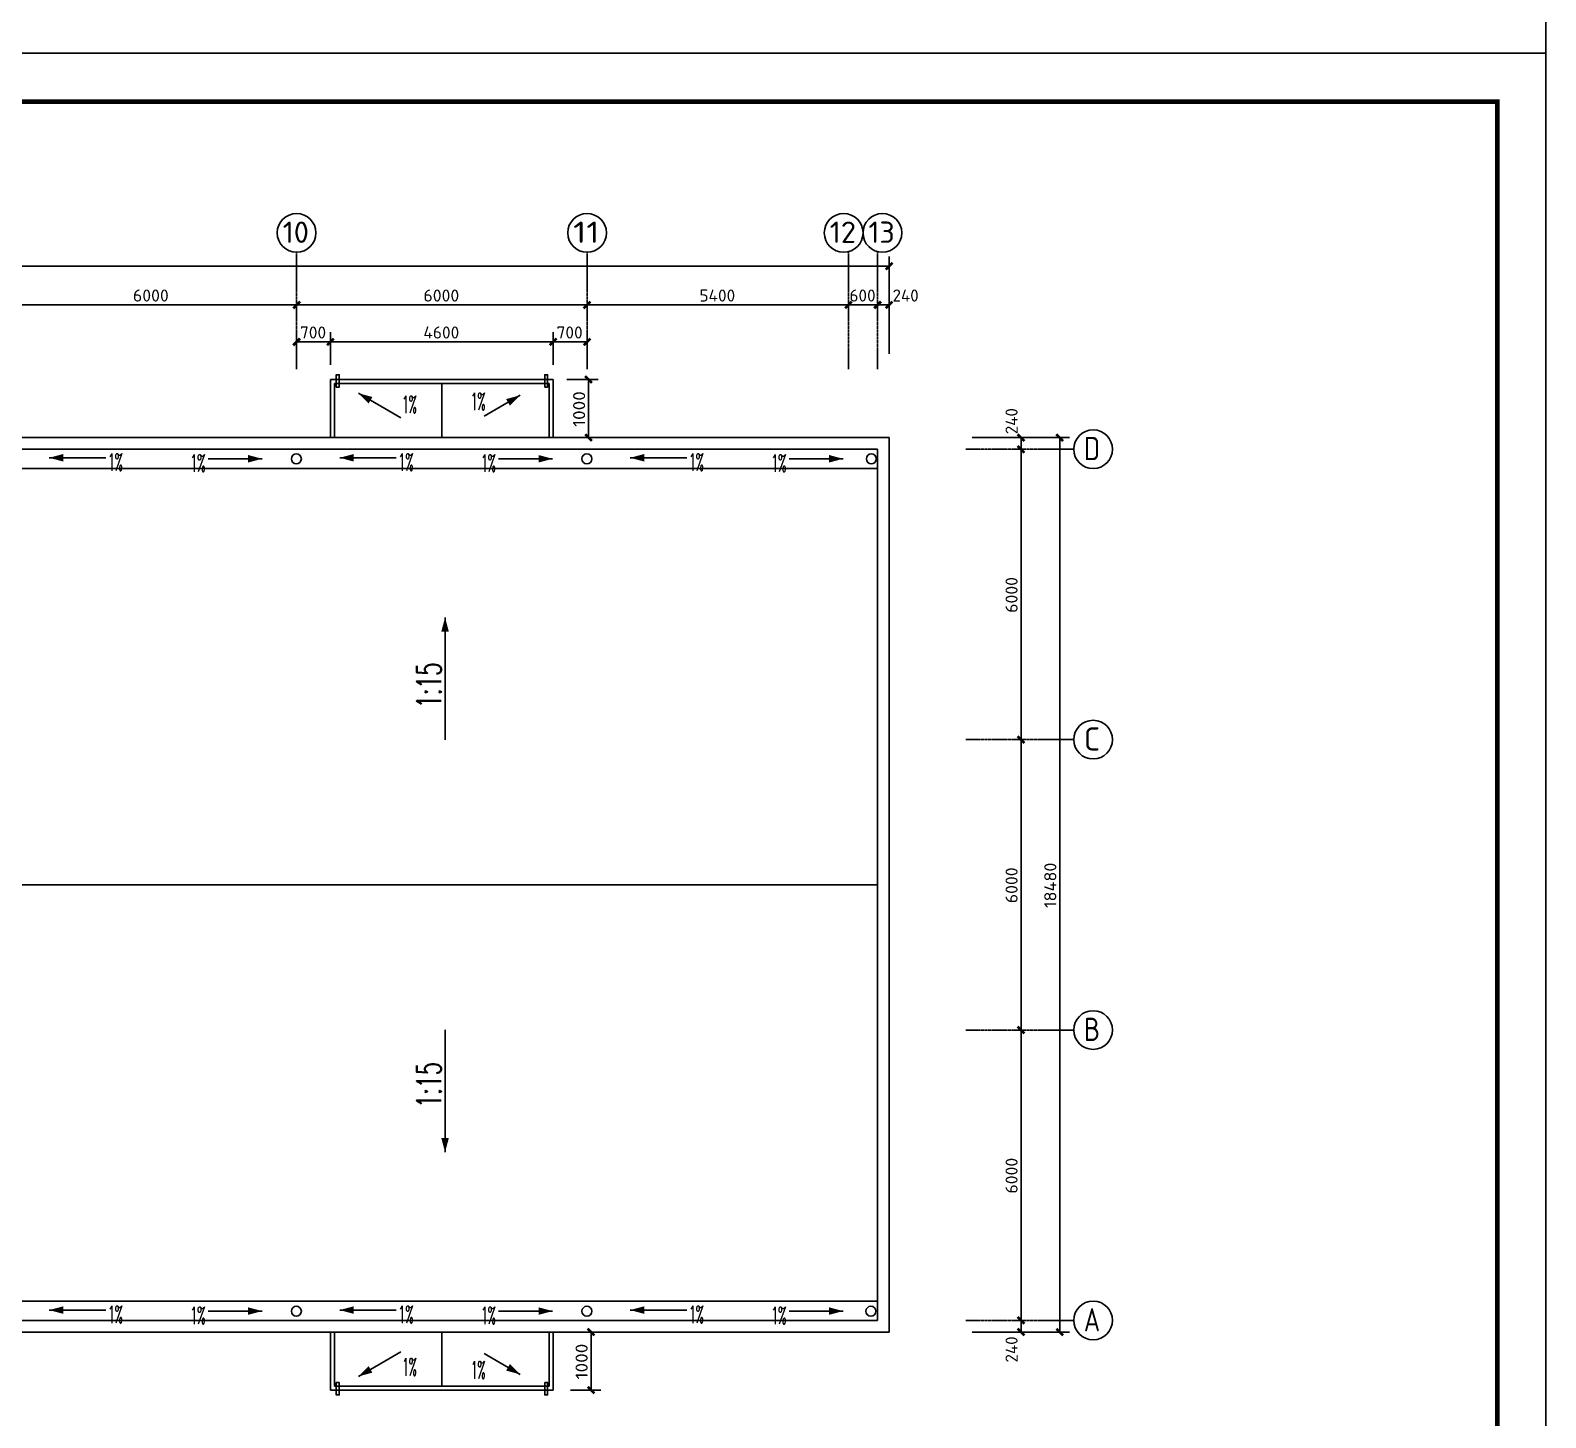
# Model space of a CAD drawing. Extents: x -165130 to 255370, y -346822 to 187778.
# Drawn here: x -112331 to -81030, y -256213 to -227547 of the extents above; entities that cross this region are included whole.
import ezdxf
from ezdxf.enums import TextEntityAlignment as Align

# ---------------------------------------------------------------- set-up
doc = ezdxf.new("R2010")
doc.units = 0
doc.header["$MEASUREMENT"] = 0
doc.linetypes.add('2', pattern=[38.000001, 30.000001, -3, 2, -3])
for name, color, linetype in [('PUB_TITLE', 4, 'CONTINUOUS'), ('中文', 2, 'CONTINUOUS'), ('墙线__细线', 7, 'CONTINUOUS'), ('尺寸线及数字', 253, 'CONTINUOUS'), ('层0', 253, 'CONTINUOUS'), ('方向箭头', 253, 'CONTINUOUS'), ('自绘墙线__细线', 7, 'CONTINUOUS'), ('轴线__尺寸数字', 4, 'CONTINUOUS'), ('轴线__点划线', 94, '2'), ('轴线__轴线号和轴圈', 94, 'CONTINUOUS')]:
    doc.layers.add(name, color=color, linetype=linetype)
doc.styles.add('HZ', font='txt', dxfattribs={"width": 0.7, "height": 5, "bigfont": 'STF:宋体'})
doc.styles.get("Standard").update_dxf_attribs({"font": 'TSSDENG', "height": 3, "bigfont": 'TSSDCHN'})

# ---------------------------------------------------------------- blocks, each defined once
blk = doc.blocks.new('qar5gesfd')
at = {"layer": 'PUB_TITLE'}
blk.add_lwpolyline([(-86068, 153824), (-1968, 153824), (-1968, 213224), (-86068, 213224)], close=True, dxfattribs=at)
at = {"layer": 'PUB_TITLE', "const_width": 100}
blk.add_lwpolyline([(-83568, 154824), (-2968, 154824), (-2968, 212224), (-83568, 212224)], close=True, dxfattribs=at)

msp = doc.modelspace()

# ---------------------------------------------------------------- linework, layer by layer
at = {"layer": '墙线__细线'}
for p, q in [((-106130.923, -234763.017, -625.1), (-101530.911, -234763.017, -625.1)), ((-106050.906, -234843.016, -625.1), (-101610.928, -234843.016, -625.1)), ((-112830.862, -235963.017, -625.1), (-106830.862, -235963.017, -625.1)), ((-112230.862, -235963.017, -625.1), (-106830.862, -235963.017, -625.1)), ((-106830.862, -235963.017, -625.1), (-100830.899, -235963.017, -625.1)), ((-106230.899, -235963.017, -625.1), (-100830.899, -235963.017, -625.1)), ((-100830.899, -235963.017, -625.1), (-95430.899, -235963.017, -625.1)), ((-100230.899, -235963.017, -625.1), (-94830.899, -235963.017, -625.1)), ((-95430.899, -235963.017, -625.1), (-94590.921, -235963.017, -625.1)), ((-94590.921, -242203.014, -625.1), (-94590.921, -235963.017, -625.1)), ((-112830.862, -236203.014, -625.1), (-106830.862, -236203.014, -625.1)), ((-112230.862, -236203.014, -625.1), (-106830.862, -236203.014, -625.1)), ((-106830.862, -236203.014, -625.1), (-100830.899, -236203.014, -625.1)), ((-106230.899, -236203.014, -625.1), (-100830.899, -236203.014, -625.1)), ((-100830.899, -236203.014, -625.1), (-95430.899, -236203.014, -625.1)), ((-100230.899, -236203.014, -625.1), (-94830.899, -236203.014, -625.1)), ((-95430.899, -236203.014, -625.1), (-94830.899, -236203.014, -625.1)), ((-94830.899, -242203.014, -625.1), (-94830.899, -236203.014, -625.1)), ((-154830.862, -236603.017, -625.1), (-94830.899, -236603.017, -625.1)), ((-94830.899, -248203.014, -625.1), (-94830.899, -242203.014, -625.1)), ((-94590.921, -248203.014, -625.1), (-94590.921, -242203.014, -625.1)), ((-94830.899, -254203.014, -625.1), (-94830.899, -248203.014, -625.1)), ((-94590.921, -254443.019, -625.1), (-94590.921, -248203.014, -625.1)), ((-154830.862, -253803.02, -625.1), (-94830.899, -253803.02, -625.1)), ((-112830.862, -254203.014, -625.1), (-106830.862, -254203.014, -625.1)), ((-112830.862, -254443.019, -625.1), (-106830.862, -254443.019, -625.1)), ((-106830.862, -254203.014, -625.1), (-100830.899, -254203.014, -625.1)), ((-106830.862, -254443.019, -625.1), (-100830.899, -254443.019, -625.1)), ((-100830.899, -254203.014, -625.1), (-95430.899, -254203.014, -625.1)), ((-100830.899, -254443.019, -625.1), (-95430.899, -254443.019, -625.1)), ((-95430.899, -254203.014, -625.1), (-94830.899, -254203.014, -625.1)), ((-95430.899, -254443.019, -625.1), (-94590.921, -254443.019, -625.1)), ((-106130.923, -255643.019, -625.1), (-101530.911, -255643.019, -625.1)), ((-106050.906, -255563.02, -625.1), (-101610.928, -255563.02, -625.1))]:
    msp.add_line(p, q, dxfattribs=at)
at = {"layer": '尺寸线及数字', "color": 94}
for p, q in [((-106830.862, -234459.383, -625.1), (-106830.862, -233785.536, -625.1)), ((-106130.923, -234459.401, -625.1), (-106130.923, -233785.527, -625.1)), ((-101530.911, -234459.401, -625.1), (-101530.911, -233785.527, -625.1)), ((-100830.899, -234459.401, -625.1), (-100830.899, -233785.527, -625.1)), ((-106830.862, -233985.533, -625.1), (-106130.923, -233985.533, -625.1)), ((-106130.923, -233985.533, -625.1), (-101530.911, -233985.533, -625.1)), ((-101530.911, -233985.533, -625.1), (-100830.899, -233985.533, -625.1)), ((-101248.233, -234763.017, -625.1), (-100600.296, -234763.017, -625.1)), ((-100800.284, -234763.017, -625.1), (-100800.284, -235963.017, -625.1)), ((-101248.233, -235963.017, -625.1), (-100600.296, -235963.017, -625.1)), ((-101172.024, -254443.019, -625.1), (-100548.147, -254443.019, -625.1)), ((-100748.172, -254443.019, -625.1), (-100748.172, -255643.019, -625.1)), ((-101172.024, -255643.019, -625.1), (-100548.147, -255643.019, -625.1))]:
    msp.add_line(p, q, dxfattribs=at)
at = {"layer": '尺寸线及数字', "color": 94, "const_width": 54, "elevation": -625.1}
for points in [[(-106900.882, -234055.534), (-106760.879, -233915.532)], [(-106200.906, -234055.534), (-106060.904, -233915.532)], [(-101600.894, -234055.534), (-101460.928, -233915.532)], [(-100900.918, -234055.534), (-100760.916, -233915.532)], [(-100730.301, -234833.018), (-100870.303, -234693.016)], [(-100730.301, -236033.018), (-100870.303, -235893.016)], [(-100678.152, -254513.02), (-100818.155, -254373.018)], [(-100678.152, -255713.02), (-100818.155, -255573.018)]]:
    msp.add_lwpolyline(points, dxfattribs=at)
at = {"layer": '方向箭头'}
for p, q in [((-105554.544, -235046.053, -625.1), (-104679.849, -235551.057, -625.1)), ((-102213.235, -235088.89, -625.1), (-102953.677, -235516.386, -625.1)), ((-111940.713, -236379.427, -625.1), (-110770.706, -236379.427, -625.1)), ((-107542.959, -236399.943, -625.1), (-108657.925, -236399.943, -625.1)), ((-105940.713, -236379.427, -625.1), (-104770.706, -236379.427, -625.1)), ((-101542.923, -236399.943, -625.1), (-102657.925, -236399.943, -625.1)), ((-99940.713, -236379.427, -625.1), (-98770.706, -236379.427, -625.1)), ((-95542.923, -236399.943, -625.1), (-96657.925, -236399.943, -625.1)), ((-103763.736, -239679.051, -625.1), (-103763.736, -242204.048, -625.1)), ((-103763.736, -250726.985, -625.1), (-103763.736, -248201.988, -625.1)), ((-111940.713, -253989.421, -625.1), (-110770.706, -253989.421, -625.1)), ((-107542.959, -254009.956, -625.1), (-108657.925, -254009.956, -625.1)), ((-105940.713, -253989.421, -625.1), (-104770.706, -253989.421, -625.1)), ((-101542.923, -254009.956, -625.1), (-102657.925, -254009.956, -625.1)), ((-99940.713, -253989.421, -625.1), (-98770.706, -253989.421, -625.1)), ((-95542.923, -254009.956, -625.1), (-96657.925, -254009.956, -625.1)), ((-105554.544, -255359.965, -625.1), (-104679.849, -254854.97, -625.1)), ((-102213.235, -255317.137, -625.1), (-102953.677, -254889.641, -625.1))]:
    msp.add_line(p, q, dxfattribs=at)
for points in [[(-105554.544, -235046.053, -625.1), (-105342.398, -235258.189, -625.1), (-105264.724, -235123.708, -625.1)], [(-102213.235, -235088.89, -625.1), (-102502.981, -235166.536, -625.1), (-102425.345, -235301.027, -625.1)], [(-111940.713, -236379.427, -625.1), (-111650.93, -236301.781, -625.1), (-111650.93, -236457.082, -625.1)], [(-107542.959, -236399.943, -625.1), (-107832.705, -236477.599, -625.1), (-107832.705, -236322.298, -625.1)], [(-105940.713, -236379.427, -625.1), (-105650.894, -236301.781, -625.1), (-105650.894, -236457.082, -625.1)], [(-101542.923, -236399.943, -625.1), (-101832.705, -236477.599, -625.1), (-101832.705, -236322.298, -625.1)], [(-99940.713, -236379.427, -625.1), (-99650.894, -236301.781, -625.1), (-99650.894, -236457.082, -625.1)], [(-95542.923, -236399.943, -625.1), (-95832.705, -236477.599, -625.1), (-95832.705, -236322.298, -625.1)], [(-103763.736, -239679.051, -625.1), (-103686.099, -239968.825, -625.1), (-103841.336, -239968.825, -625.1)], [(-103763.736, -250726.985, -625.1), (-103686.099, -250437.202, -625.1), (-103841.336, -250437.202, -625.1)], [(-111940.713, -253989.421, -625.1), (-111650.93, -253911.784, -625.1), (-111650.93, -254067.076, -625.1)], [(-107542.959, -254009.956, -625.1), (-107832.705, -254087.593, -625.1), (-107832.705, -253932.301, -625.1)], [(-105940.713, -253989.421, -625.1), (-105650.894, -253911.784, -625.1), (-105650.894, -254067.076, -625.1)], [(-101542.923, -254009.956, -625.1), (-101832.705, -254087.593, -625.1), (-101832.705, -253932.301, -625.1)], [(-99940.713, -253989.421, -625.1), (-99650.894, -253911.784, -625.1), (-99650.894, -254067.076, -625.1)], [(-95542.923, -254009.956, -625.1), (-95832.705, -254087.593, -625.1), (-95832.705, -253932.301, -625.1)], [(-105554.544, -255359.965, -625.1), (-105342.398, -255147.847, -625.1), (-105264.724, -255282.329, -625.1)], [(-102213.235, -255317.137, -625.1), (-102502.981, -255239.5, -625.1), (-102425.345, -255105, -625.1)]]:
    msp.add_solid(points, dxfattribs=at)
at = {"layer": '自绘墙线__细线'}
for p, q in [((-106130.923, -234763.017, -625.1), (-106130.923, -235963.017, -625.1)), ((-106050.906, -234843.016, -625.1), (-106050.906, -235963.017, -625.1)), ((-103830.899, -235963.017, -625.1), (-103830.899, -234843.016, -625.1)), ((-101610.928, -234843.016, -625.1), (-101610.928, -235963.017, -625.1)), ((-101530.911, -234763.017, -625.1), (-101530.911, -235963.017, -625.1)), ((-154830.862, -245203.014, -625.1), (-94830.899, -245203.014, -625.1)), ((-106130.923, -255643.019, -625.1), (-106130.923, -254443.019, -625.1)), ((-106050.906, -255563.02, -625.1), (-106050.906, -254443.019, -625.1)), ((-103830.899, -254443.019, -625.1), (-103830.899, -255563.02, -625.1)), ((-101610.928, -255563.02, -625.1), (-101610.928, -254443.019, -625.1)), ((-101530.911, -255643.019, -625.1), (-101530.911, -254443.019, -625.1))]:
    msp.add_line(p, q, dxfattribs=at)
at = {"layer": '自绘墙线__细线', "elevation": -625.1}
for points in [[(-106011.429, -234918.547), (-105949.905, -234918.547), (-105949.905, -234664.424), (-106011.429, -234664.424), (-106011.429, -234918.547)], [(-101706.399, -234918.547), (-101644.912, -234918.547), (-101644.912, -234664.424), (-101706.399, -234664.424), (-101706.399, -234918.547)], [(-106011.429, -255487.489), (-105949.905, -255487.489), (-105949.905, -255741.612), (-106011.429, -255741.612), (-106011.429, -255487.489)], [(-101706.399, -255487.489), (-101644.912, -255487.489), (-101644.912, -255741.612), (-101706.399, -255741.612), (-101706.399, -255487.489)]]:
    msp.add_lwpolyline(points, dxfattribs=at)
at = {"layer": '自绘墙线__细线'}
for centre in [(-106835.22, -236400.822, -625.1), (-100835.22, -236400.822, -625.1), (-94958.963, -236400.822, -625.1), (-106835.22, -254012.813, -625.1), (-100835.22, -254012.813, -625.1), (-94968.521, -254012.813, -625.1)]:
    msp.add_circle(centre, 102.688, dxfattribs=at)
at = {"layer": '轴线__尺寸数字', "color": 94}
for p, q in [((-94590.921, -234231.856, -625.1), (-94590.921, -232221.953, -625.1)), ((-155070.877, -232421.95, -625.1), (-94590.921, -232421.95, -625.1)), ((-94590.921, -232431.956, -625.1), (-94590.921, -232421.95, -625.1)), ((-112830.862, -233221.956, -625.1), (-106830.862, -233221.956, -625.1)), ((-106830.862, -233231.953, -625.1), (-106830.862, -233221.956, -625.1)), ((-106830.862, -233221.956, -625.1), (-100830.899, -233221.956, -625.1)), ((-106830.862, -233231.953, -625.1), (-106830.862, -233221.956, -625.1)), ((-100830.899, -233231.953, -625.1), (-100830.899, -233221.956, -625.1)), ((-100830.899, -233221.956, -625.1), (-95430.899, -233221.956, -625.1)), ((-100830.899, -233231.953, -625.1), (-100830.899, -233221.956, -625.1)), ((-95430.899, -233231.953, -625.1), (-95430.899, -233221.956, -625.1)), ((-95430.899, -233221.956, -625.1), (-94830.899, -233221.956, -625.1)), ((-95430.899, -233231.953, -625.1), (-95430.899, -233221.956, -625.1)), ((-94830.899, -233231.953, -625.1), (-94830.899, -233221.956, -625.1)), ((-94830.899, -233221.956, -625.1), (-94590.921, -233221.956, -625.1)), ((-92877.237, -235963.017, -625.1), (-90867.361, -235963.017, -625.1)), ((-91867.337, -235963.017, -625.1), (-91867.337, -236203.014, -625.1)), ((-91077.347, -235963.017, -625.1), (-91067.349, -235963.017, -625.1)), ((-91067.349, -235963.017, -625.1), (-91067.349, -254443.019, -625.1)), ((-91877.334, -236203.014, -625.1), (-91867.337, -236203.014, -625.1)), ((-91867.337, -236203.014, -625.1), (-91867.337, -242203.014, -625.1)), ((-91877.334, -242203.014, -625.1), (-91867.337, -242203.014, -625.1)), ((-91877.334, -242203.014, -625.1), (-91867.337, -242203.014, -625.1)), ((-91867.337, -242203.014, -625.1), (-91867.337, -248203.014, -625.1)), ((-91877.334, -248203.014, -625.1), (-91867.337, -248203.014, -625.1)), ((-91877.334, -248203.014, -625.1), (-91867.337, -248203.014, -625.1)), ((-91867.337, -248203.014, -625.1), (-91867.337, -254203.014, -625.1)), ((-92877.237, -254443.019, -625.1), (-90867.361, -254443.019, -625.1)), ((-91877.334, -254203.014, -625.1), (-91867.337, -254203.014, -625.1)), ((-91867.337, -254203.014, -625.1), (-91867.337, -254443.019, -625.1)), ((-91077.347, -254443.019, -625.1), (-91067.349, -254443.019, -625.1))]:
    msp.add_line(p, q, dxfattribs=at)
at = {"layer": '轴线__尺寸数字', "color": 94, "const_width": 54, "elevation": -625.1}
for points in [[(-94660.904, -232491.951), (-94520.901, -232351.958)], [(-106900.882, -233291.957), (-106760.879, -233151.955)], [(-106900.882, -233291.957), (-106760.879, -233151.955)], [(-100900.918, -233291.957), (-100760.916, -233151.955)], [(-100900.918, -233291.957), (-100760.916, -233151.955)], [(-95500.918, -233291.957), (-95360.916, -233151.955)], [(-95500.918, -233291.957), (-95360.916, -233151.955)], [(-94900.918, -233291.957), (-94760.916, -233151.955)], [(-94660.904, -233291.957), (-94520.901, -233151.955)], [(-91797.354, -236033.018), (-91937.356, -235893.016)], [(-90997.329, -236033.018), (-91137.332, -235893.016)], [(-91797.354, -236273.015), (-91937.356, -236133.012)], [(-91797.354, -242273.015), (-91937.356, -242133.012)], [(-91797.354, -242273.015), (-91937.356, -242133.012)], [(-91797.354, -248273.015), (-91937.356, -248133.012)], [(-91797.354, -248273.015), (-91937.356, -248133.012)], [(-91797.354, -254273.015), (-91937.356, -254133.012)], [(-91797.354, -254513.02), (-91937.356, -254373.018)], [(-90997.329, -254513.02), (-91137.332, -254373.018)]]:
    msp.add_lwpolyline(points, dxfattribs=at)
at = {"layer": '轴线__点划线'}
for p, q in [((-106830.862, -232131.956, -625.1), (-106830.862, -233231.953, -625.1)), ((-100830.899, -232131.956, -625.1), (-100830.899, -233231.953, -625.1)), ((-95430.899, -232131.956, -625.1), (-95430.899, -233231.953, -625.1)), ((-94830.899, -232131.956, -625.1), (-94830.899, -233231.953, -625.1)), ((-106830.862, -233231.953, -625.1), (-106830.862, -233746.287, -625.1)), ((-106830.862, -233231.953, -625.1), (-106830.862, -233746.287, -625.1)), ((-100830.899, -233231.953, -625.1), (-100830.899, -233746.287, -625.1)), ((-100830.899, -233231.953, -625.1), (-100830.899, -233746.287, -625.1)), ((-95430.899, -233231.953, -625.1), (-95430.899, -233746.287, -625.1)), ((-95430.899, -233231.953, -625.1), (-95430.899, -233746.287, -625.1)), ((-94830.899, -233231.953, -625.1), (-94830.899, -233746.287, -625.1)), ((-94830.899, -233231.953, -625.1), (-94830.899, -233746.287, -625.1)), ((-106830.862, -234546.294, -625.1), (-106830.862, -233746.287, -625.1)), ((-100830.899, -234546.294, -625.1), (-100830.899, -233746.287, -625.1)), ((-100830.899, -234546.294, -625.1), (-100830.899, -233746.287, -625.1)), ((-95430.899, -234546.294, -625.1), (-95430.899, -233746.287, -625.1)), ((-94830.899, -234546.294, -625.1), (-94830.899, -233746.287, -625.1)), ((-93004.605, -236203.014, -625.1), (-92204.58, -236203.014, -625.1)), ((-91877.334, -236203.014, -625.1), (-92204.58, -236203.014, -625.1)), ((-91877.334, -236203.014, -625.1), (-92204.58, -236203.014, -625.1)), ((-90777.347, -236203.014, -625.1), (-91877.334, -236203.014, -625.1)), ((-93004.605, -242203.014, -625.1), (-92204.58, -242203.014, -625.1)), ((-91877.334, -242203.014, -625.1), (-92204.58, -242203.014, -625.1)), ((-91877.334, -242203.014, -625.1), (-92204.58, -242203.014, -625.1)), ((-90777.347, -242203.014, -625.1), (-91877.334, -242203.014, -625.1)), ((-93004.605, -248203.014, -625.1), (-92204.58, -248203.014, -625.1)), ((-91877.334, -248203.014, -625.1), (-92204.58, -248203.014, -625.1)), ((-91877.334, -248203.014, -625.1), (-92204.58, -248203.014, -625.1)), ((-90777.347, -248203.014, -625.1), (-91877.334, -248203.014, -625.1)), ((-93004.605, -254203.014, -625.1), (-92204.58, -254203.014, -625.1)), ((-91877.334, -254203.014, -625.1), (-92204.58, -254203.014, -625.1)), ((-91877.334, -254203.014, -625.1), (-92204.58, -254203.014, -625.1)), ((-90777.347, -254203.014, -625.1), (-91877.334, -254203.014, -625.1))]:
    msp.add_line(p, q, dxfattribs=at)
at = {"layer": '轴线__轴线号和轴圈'}
for centre in [(-106830.862, -231731.953, -625.1), (-100830.899, -231731.953, -625.1), (-95530.911, -231731.953, -625.1), (-94730.923, -231731.953, -625.1), (-90377.334, -236203.014, -625.1), (-90377.334, -242203.014, -625.1), (-90377.334, -248203.014, -625.1), (-90377.334, -254203.014, -625.1)]:
    msp.add_circle(centre, 400, dxfattribs=at)

# ---------------------------------------------------------------- block references
at = {"layer": '层0'}
for p in [(-79061.762, -381845.973, -625.1), (-79061.762, -441245.973, -625.1)]:
    msp.add_blockref('qar5gesfd', p, dxfattribs=at)

# ---------------------------------------------------------------- texts
at = {"layer": '中文', "style": 'HZ'}
for width, p, p2 in [(0.592716, (-103231.778, -235396.48, -625.1), (-102925.552, -235396.48, -625.1)), (0.592787, (-104653.299, -235459.376, -625.1), (-104347.036, -235459.376, -625.1)), (0.592716, (-110723.465, -236649.809, -625.1), (-110417.239, -236649.809, -625.1)), (0.592787, (-109020.437, -236670.326, -625.1), (-108714.175, -236670.326, -625.1)), (0.592716, (-104723.465, -236649.809, -625.1), (-104417.239, -236649.809, -625.1)), (0.592787, (-103020.474, -236670.326, -625.1), (-102714.212, -236670.326, -625.1)), (0.592716, (-98723.465, -236649.809, -625.1), (-98417.239, -236649.809, -625.1)), (0.592787, (-97020.474, -236670.326, -625.1), (-96714.212, -236670.326, -625.1)), (0.592716, (-110723.465, -254259.813, -625.1), (-110417.239, -254259.813, -625.1)), (0.592787, (-109020.437, -254280.33, -625.1), (-108714.175, -254280.33, -625.1)), (0.592716, (-104723.465, -254259.813, -625.1), (-104417.239, -254259.813, -625.1)), (0.592787, (-103020.474, -254280.33, -625.1), (-102714.212, -254280.33, -625.1)), (0.592716, (-98723.465, -254259.813, -625.1), (-98417.239, -254259.813, -625.1)), (0.592787, (-97020.474, -254280.33, -625.1), (-96714.212, -254280.33, -625.1)), (0.592787, (-104653.299, -255346.159, -625.1), (-104347.036, -255346.159, -625.1)), (0.592716, (-103231.778, -255409.065, -625.1), (-102925.552, -255409.065, -625.1))]:
    msp.add_text('1%', height=361.25, dxfattribs=dict(at, width=width)).set_placement(p, p2, align=Align.FIT)
at = {"layer": '中文', "style": 'HZ', "width": 0.648065}
for p, p2 in [((-103842.581, -241550.453, -625.1), (-103842.581, -240612.953, -625.1)), ((-103842.581, -249805.58, -625.1), (-103842.581, -248868.08, -625.1))]:
    msp.add_text('1:15', height=505.75, rotation=90, dxfattribs=at).set_placement(p, p2, align=Align.FIT)
at = {"layer": '尺寸线及数字', "color": 94}
for s, height, width, p, p2 in [('700', 249.9889, 1.040075, (-106760.916, -233915.532, -625.1), (-106220.901, -233915.532, -625.1)), ('4600', 250, 1.040003, (-104210.916, -233915.532, -625.1), (-103470.913, -233915.532, -625.1)), ('700', 250, 1.040028, (-101460.928, -233915.532, -625.1), (-100920.913, -233915.532, -625.1))]:
    msp.add_text(s, height=height, dxfattribs=dict(at, width=width)).set_placement(p, p2, align=Align.FIT)
at = {"layer": '尺寸线及数字', "color": 94, "width": 1.099432}
for p, p2 in [((-100870.303, -235743.016, -625.1), (-100870.303, -235003.014, -625.1)), ((-100818.155, -255423.018, -625.1), (-100818.155, -254683.015, -625.1))]:
    msp.add_text('1000', height=250, rotation=90, dxfattribs=at).set_placement(p, p2, align=Align.FIT)
at = {"layer": '轴线__尺寸数字', "color": 94}
for s, height, width, p, p2 in [('6000', 250, 1.040003, (-110210.879, -233151.955, -625.1), (-109470.877, -233151.955, -625.1)), ('6000', 249.9987, 1.040009, (-104210.916, -233151.955, -625.1), (-103470.913, -233151.955, -625.1)), ('5400', 250, 1.040003, (-98510.916, -233151.955, -625.1), (-97770.913, -233151.955, -625.1)), ('600', 250, 1.039958, (-95410.904, -233151.955, -625.1), (-94870.926, -233151.955, -625.1)), ('240', 250, 1.039958, (-94520.901, -233151.955, -625.1), (-93980.923, -233151.955, -625.1))]:
    msp.add_text(s, height=height, dxfattribs=dict(at, width=width)).set_placement(p, p2, align=Align.FIT)
for s, width, p, p2 in [('240', 1.039993, (-91937.356, -235893.016, -625.1), (-91937.356, -235353.02, -625.1)), ('6000', 1.039991, (-91937.356, -239583.012, -625.1), (-91937.356, -238843.019, -625.1)), ('18480', 1.086221, (-91137.332, -245683.015, -625.1), (-91137.332, -244743.016, -625.1)), ('6000', 1.039991, (-91937.356, -245583.012, -625.1), (-91937.356, -244843.019, -625.1)), ('6000', 1.039991, (-91937.356, -251583.012, -625.1), (-91937.356, -250843.019, -625.1)), ('240', 1.039993, (-91937.356, -255073.012, -625.1), (-91937.356, -254533.015, -625.1))]:
    msp.add_text(s, height=250, rotation=90, dxfattribs=dict(at, width=width)).set_placement(p, p2, align=Align.FIT)
at = {"layer": '轴线__轴线号和轴圈'}
for s, height, width, p, p2 in [('10', 440, 1.071528, (-107118.887, -231938.753, -625.1), (-106574.881, -231938.753, -625.1)), ('11', 440, 1.530754, (-101118.924, -231938.753, -625.1), (-100574.917, -231938.753, -625.1)), ('12', 440, 1.071528, (-95818.899, -231938.753, -625.1), (-95274.893, -231938.753, -625.1)), ('13', 440, 1.071528, (-95018.911, -231938.753, -625.1), (-94474.905, -231938.753, -625.1)), ('D', 480, 1.299994, (-90569.339, -236428.618, -625.1), (-90233.34, -236428.618, -625.1)), ('C', 480, 1.213328, (-90569.339, -242428.609, -625.1), (-90233.34, -242428.609, -625.1)), ('B', 480, 1.299994, (-90569.339, -248428.609, -625.1), (-90233.34, -248428.609, -625.1)), ('A', 480, 1.137495, (-90569.339, -254428.609, -625.1), (-90233.34, -254428.609, -625.1))]:
    msp.add_text(s, height=height, dxfattribs=dict(at, width=width)).set_placement(p, p2, align=Align.FIT)

doc.saveas('drawing.dxf')
